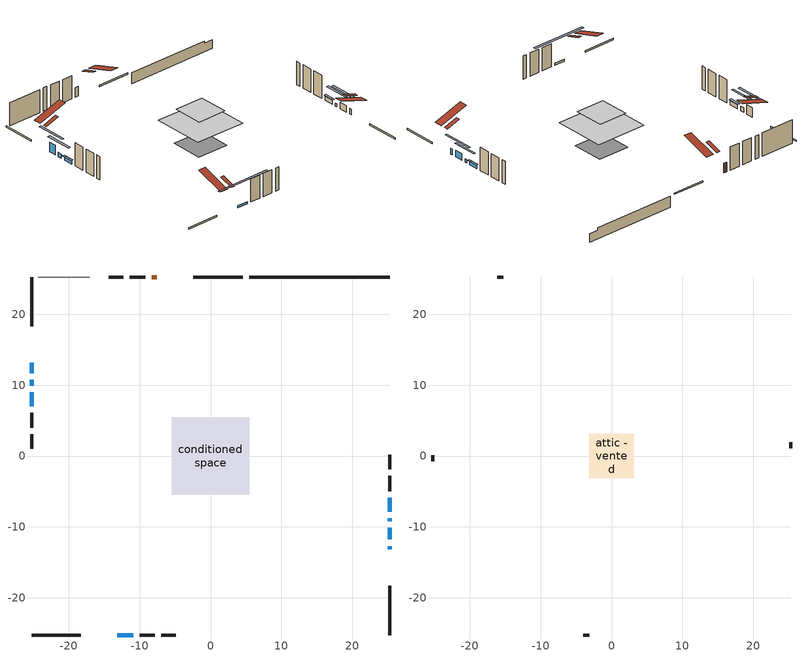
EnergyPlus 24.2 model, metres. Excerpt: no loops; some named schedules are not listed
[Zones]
conditioned space
 floor adiabatic (AdiabaticFloorConstruction): -5.46,-5.46 -5.46,5.46 5.46,5.46 5.46,-5.46 z3.05
 floor foundation (Slab1 construction): -3.41,-3.41 -3.41,3.41 3.41,3.41 3.41,-3.41 z-1.69
 wall outside (RimJoist1 construction): 4.52,25.26 -2.42,25.26 / -25.26,-25.26 -18.32,-25.26 / -25.26,25.26 -25.26,18.32 / 25.26,-25.26 25.26,-18.32 z0.61:0.91
 wall outside (AdiabaticWallConstruction 1): -7.58,25.26 -8.29,25.26 z0.61:2.64
 wall outside (AdiabaticWallConstruction): 25.26,-13.16 25.26,-12.7 z0.61:1.83; -13.16,-25.26 -10.92,-25.26 z0.61:1.04; 25.26,-11.77 25.26,-10.12 z0.61:1.95; 25.26,-9.19 25.26,-8.77 z0.61:1.25; -25.26,13.16 -25.26,11.69 z0.61:2.62; -25.26,10.76 -25.26,9.92 z0.61:1.51; 25.26,-7.84 25.26,-5.89 / -25.26,8.99 -25.26,7.03 z0.61:1.41
 wall outside (Wall1 construction): -9.22,25.26 -11.36,25.26 / -9.99,-25.26 -7.86,-25.26 / -25.26,6.11 -25.26,3.97 / 25.26,-4.96 25.26,-2.82 z0.61:5.49
 wall outside (Wall2 construction): -12.29,25.26 -14.32,25.26 / -6.93,-25.26 -4.89,-25.26 / -25.26,3.04 -25.26,1.01 / 25.26,-1.89 25.26,0.14 z0.61:5.49
 wall foundation (FoundationWall1 construction): 5.45,25.26,-1.69 5.45,25.26,0.61 23.27,25.26,0.61 23.27,25.26,0.12 25.26,25.26,0.12 25.26,25.26,-1.69
 wall adiabatic (Wall4 construction): -17.01,25.26 -24.33,25.26 z0.61:5.49
 window (WindowConstruction 6): 25.26,-13.16 25.26,-12.7 z0.61:1.83
 window (WindowConstruction 7): -13.16,-25.26 -10.92,-25.26 z0.61:1.04
 window (WindowConstruction): 25.26,-11.77 25.26,-10.12 z0.61:1.95
 window (WindowConstruction 1): 25.26,-9.19 25.26,-8.77 z0.61:1.24
 window (WindowConstruction 2): -25.26,13.16 -25.26,11.69 z0.61:2.62
 window (WindowConstruction 3): -25.26,10.76 -25.26,9.92 z0.61:1.51
 window (WindowConstruction 4): 25.26,-7.84 25.26,-5.89 z0.61:1.41
 window (WindowConstruction 5): -25.26,8.99 -25.26,7.03 z0.61:1.41
 door (Door): -7.58,25.26 -8.29,25.26 z0.61:2.64
 ceiling adiabatic (AdiabaticFloorConstruction): 5.46,-5.46 5.46,5.46 -5.46,5.46 -5.46,-5.46 z3.05
 roof outside (Roof2 construction): -6.65,25.26,5.49 -6.65,22.35,6.46 -5.88,22.35,6.46 -5.88,25.26,5.49; -14.09,-25.26,5.49 -14.09,-22.35,6.46 -14.85,-22.35,6.46 -14.85,-25.26,5.49; -25.26,14.09,5.49 -22.35,14.09,6.46 -22.35,14.85,6.46 -25.26,14.85,5.49; 25.26,-14.09,5.49 22.35,-14.09,6.46 22.35,-14.85,6.46 25.26,-14.85,5.49
attic - vented
 floor to conditioned space (Floor1 construction Reversed): -3.13,-3.13 -3.13,3.13 3.13,3.13 3.13,-3.13 z5.49
 wall outside (Wall3 construction): -15.25,25.26 -16.08,25.26 / -3.96,-25.26 -3.13,-25.26 / -25.26,0.08 -25.26,-0.76 / 25.26,1.07 25.26,1.91 z0.61:5.49
 roof outside (Roof1 construction): -4.96,25.26,5.49 -4.96,19.16,7.52 -3.35,19.16,7.52 -3.35,25.26,5.49; -15.78,-25.26,5.49 -15.78,-19.16,7.52 -17.39,-19.16,7.52 -17.39,-25.26,5.49; -25.26,15.78,5.49 -19.16,15.78,7.52 -19.16,17.39,7.52 -25.26,17.39,5.49; 25.26,-15.78,5.49 19.16,-15.78,7.52 19.16,-17.39,7.52 25.26,-17.39,5.49
shading: -6.06,-25.26 -18.02,-25.26 -18.02,-25.67 -6.06,-25.67 z5.9; 25.26,-7.69 25.26,-14.2 25.67,-14.2 25.67,-7.69 z4.37; 25.26,-6.34 25.26,-11.62 25.67,-11.62 25.67,-6.34 z3.67; -25.26,9.26 -25.26,15.59 -25.67,15.59 -25.67,9.26 z5.04; -25.26,7.49 -25.26,13.19 -25.67,13.19 -25.67,7.49 z3.94; 25.26,-5.68 25.26,-8.04 25.67,-8.04 25.67,-5.68 z1.61; -25.26,6.83 -25.26,9.19 -25.67,9.19 -25.67,6.83 z1.61
[Building]
Building 1: Terrain=Suburbs
[Site:Location]
Montreal Intl AP_QC: Latitude {deg}=45.47; Longitude {deg}=-73.74; Time Zone {hr}=-5; Elevation {m}=36; Keep Site Location Information=Yes
[Site:GroundTemperature:Shallow]
2.07863, -0.316383, -0.508184, 0.628371, 5.19101, 9.73239, 13.6695, 16.1636, 16.3755, 14.347, 10.5102, 6.10817
[Site:WaterMainsTemperature]
Calculation Method=Schedule; Temperature Schedule=mains temperature schedule
[Material] Roughness=Rough; Thermal Absorptance=0.9
Name | Thickness {m} | Conductivity {W/m-K} | Density {kg/m3} | Specific Heat {J/kg-K} | Solar Absorptance | Visible Absorptance
asphalt or fiberglass shingles | 0.00635 | 0.162714 | 1121.4 | 1465.45 | 0.4 | 0.4
ceiling loosefill ins | 0.0846667 | 0.0480833 | 16.02 | 1046.75 | 0.7 | 0.7
ceiling stud and cavity | 0.1397 | 0.0940014 | 65.682 | 1177.47 | 0.7 | 0.7
concrete 4.0 in. | 0.1016 | 1.803125 | 2242.8 | 837.4 | 0.7 | 0.7
concrete 8.0 in. | 0.2032 | 1.803125 | 2242.8 | 837.4 | 0.7 | 0.7
door material | 0.04445 | 0.053851 | 512.64 | 1214.23 | 0.7 | 0.7
exterior vertical ins | 0.0386422 | 0.029427 | 32.04 | 1214.23 | 0.7 | 0.7
floor covering | 0.0127 | 0.0433444 | 54.468 | 1339.84 | 0.6 | 0.6
floor rigid ins; wall rigid ins | 0.512978 | 0.029427 | 32.04 | 1214.23 | 0.7 | 0.7
floor stud and cavity | 0.1397 | 1.75129 | 37.0049 | 1207.88 | 0.7 | 0.7
furniture material conditioned space 1 | 0.1524 | 0.115458 | 640.8 | 1214.23 | 0.6 | 0.6
gypsum board | 0.0127 | 0.160291 | 801 | 837.4 | 0.6 | 0.6
gypsum board 1 | 0.0127 | 0.160291 | 801 | 837.4 | 0.7 | 0.7
osb sheathing 0.5 in. | 0.0127 | 0.115458 | 512.64 | 1214.23 | 0.7 | 0.7
osb sheathing 0.5 in. 1 | 0.0127 | 0.115458 | 512.64 | 1214.23 | 0.4 | 0.4
osb sheathing 0.75 in. | 0.01905 | 0.115458 | 512.64 | 1214.23 | 0.7 | 0.7
osb sheathing 2.0 in. | 0.0508 | 0.115458 | 512.64 | 1214.23 | 0.7 | 0.7
rim joist stud and cavity | 0.0508 | 0.035724 | 125.044 | 1163.47 | 0.6 | 0.6
roof rigid ins | 0.051816 | 0.029427 | 32.04 | 1214.23 | 0.7 | 0.7
roof stud and cavity | 0.2032 | 0.158782 | 78.34581 | 1123.46 | 0.7 | 0.7
wall stud and cavity | 0.1397 | 0.0941144 | 139.0536 | 1170.24 | 0.7 | 0.7
wall stud and cavity 1 | 0.1397 | 0.0949025 | 139.0536 | 1170.24 | 0.7 | 0.7
wall stud and cavity 2 | 0.0889 | 6.1454 | 50.32683 | 1063.81 | 0.6 | 0.6
wall stud and cavity 3 | 0.1397 | 0.0848044 | 139.0536 | 1170.24 | 0.7 | 0.7
wall stud and cavity 4 | 0.0889 | 0.380278 | 52.3479 | 1209.89 | 0.7 | 0.7
wall stud and cavity 5 | 0.0889 | 0.391764 | 83.0341 | 1211.67 | 0.7 | 0.7
wood siding | 0.0254 | 0.102417 | 544.68 | 1172.36 | 0.4 | 0.4
wood siding 1 | 0.00254 | 0.102417 | 544.68 | 1172.36 | 0.4 | 0.4
wood siding 2; wood siding 3; wood siding 4 | 0.0254 | 0.102417 | 544.68 | 1172.36 | 0.7 | 0.7
[WindowMaterial:SimpleGlazingSystem]
Name | U-Factor {W/m2-K} | Solar Heat Gain Coefficient
WindowMaterial | 3.071798 | 0.65
WindowMaterial 1 | 3.12801 | 0.54
WindowMaterial 2 | 3.10643 | 0.58
WindowMaterial 3 | 3.08259 | 0.63
WindowMaterial 4 | 3.08145 | 0.63
WindowMaterial 5 | 3.1212 | 0.61
WindowMaterial 6 | 3.11893 | 0.58
[Construction]
AdiabaticFloorConstruction: floor stud and cavity, floor rigid ins, osb sheathing 0.75 in., floor covering
AdiabaticWallConstruction: wood siding 3, wall rigid ins, wall stud and cavity 4, gypsum board
AdiabaticWallConstruction 1: wood siding 4, wall rigid ins, wall stud and cavity 4, gypsum board
Door: door material
Floor1 construction Reversed: gypsum board, ceiling stud and cavity, ceiling loosefill ins
FoundationWall1 construction: concrete 8.0 in., gypsum board 1
furniture construction conditioned space 1: furniture material conditioned space 1
PartitionWallConstruction: gypsum board, wall stud and cavity 5, gypsum board
RimJoist1 construction: wood siding 2, osb sheathing 2.0 in., rim joist stud and cavity
Roof1 construction: asphalt or fiberglass shingles
Roof2 construction: asphalt or fiberglass shingles, roof rigid ins, osb sheathing 0.75 in., roof stud and cavity, gypsum board
Slab1 construction: concrete 4.0 in.
Wall1 construction: wood siding, osb sheathing 0.5 in., wall stud and cavity, gypsum board
Wall2 construction: wood siding, osb sheathing 0.5 in., wall stud and cavity 1, gypsum board
Wall3 construction: wood siding 1, wall stud and cavity 2
Wall4 construction: osb sheathing 0.5 in. 1, wall stud and cavity 3, gypsum board
WindowConstruction: WindowMaterial
WindowConstruction 1: WindowMaterial 1
WindowConstruction 2: WindowMaterial 2
WindowConstruction 3: WindowMaterial 3
WindowConstruction 4; WindowConstruction 5: WindowMaterial 4
WindowConstruction 6: WindowMaterial 5
WindowConstruction 7: WindowMaterial 6
[Zone] Multiplier=1; Part of Total Floor Area=Yes
Name | Volume {m3}
attic - vented | 12.8908
conditioned space | 353.6
[Space]
Name | Zone | Volume {m3}
attic - vented 1 | attic - vented | 12.8908
conditioned space 1 | conditioned space | 353.6
[ZoneInfiltration:EffectiveLeakageArea]
infil attic - vented 1: Zone or Space=attic - vented 1; Schedule=Always On Discrete; Effective Air Leakage Area {cm2}=1564.4; Stack Coefficient=0.000480315; Wind Coefficient=1.48075e-05
[ZoneMixing]
whole house fan mix: Zone or Space=attic - vented; Schedule=Always On Continuous; Design Flow Rate Calculation Method=Flow/Zone; Design Flow Rate {m3/s}=0; Source Zone or Space=conditioned space
[SurfaceProperty:ExposedFoundationPerimeter]
Slab1: Exposed Perimeter Calculation Method=TotalExposedPerimeter; Total Exposed Perimeter {m}=19.809
[InternalMass] Zone or ZoneList=conditioned space; Space or SpaceList=conditioned space 1
Name | Construction | Surface Area {m2}
furniture mass conditioned space 1 | furniture construction conditioned space 1 | 66.1997
partition wall mass | PartitionWallConstruction | 165.499
[Lights]
interior lighting: Zone or ZoneList or Space or SpaceList=conditioned space 1; Schedule=interior lighting schedule; Design Level Calculation Method=LightingLevel; Lighting Level {W}=343.2; Return Air Fraction=0; Fraction Radiant=0.6; Fraction Visible=0.2; Fraction Replaceable=1
[People]
occupants: Zone or ZoneList or Space or SpaceList=conditioned space 1; Number of People Schedule=occupants schedule; Number of People Calculation Method=People; Number of People=3; Fraction Radiant=0.314171; Sensible Heat Fraction=0.56303; Activity Level Schedule=occupants activity schedule; Carbon Dioxide Generation Rate {m3/s-W}=0; Enable ASHRAE 55 Comfort Warnings=No; Mean Radiant Temperature Calculation Type=EnclosureAveraged
[ElectricEquipment] Zone or ZoneList or Space or SpaceList=conditioned space 1; Design Level Calculation Method=EquipmentLevel
Name | Schedule | Design Level {W} | Fraction Latent | Fraction Radiant | Fraction Lost
clothes dryer | clothes dryer schedule | 140.772 | 0.015 | 0.081 | 0.85
clothes washer | clothes washer schedule | 32.1985 | 0.03 | 0.162 | 0.7
cooking range | cooking range schedule | 208.969 | 0.08 | 0.432 | 0.2
dishwasher | dishwasher schedule | 66.8632 | 0.3 | 0.18 | 0.4
fridge | fridge schedule | 72.9452 | 0 | 0.6 | 0
mech vent bath fan 0 | mech vent bath fan 0 schedule | 50.2 | 0 | 0 | 1
mech vent house fan | mech vent house fan schedule | 0.95 | 0 | 0 | 1
mech vent house fan cfis | mech vent house fan cfis schedule | 0 | 0 | 0 | 0
mech vent range fan 0 | mech vent range fan 0 schedule | 57 | 0 | 0 | 1
misc plug loads | misc plug loads schedule | 494.7 | 0.045 | 0.513 | 0.1
whole house fan | Always On Discrete | 0 | 0 | 0 | 1
[OtherEquipment] Zone or ZoneList or Space or SpaceList=conditioned space 1; Design Level Calculation Method=EquipmentLevel
Name | Fuel Type | Schedule | Design Level {W} | Fraction Latent | Fraction Radiant | Fraction Lost
clothes dryer 1 | Electricity | clothes dryer schedule | 0 | 0.015 | 0.081 | 0.85
cooking range 1 | Electricity | cooking range schedule | 0 | 0.08 | 0.432 | 0.2
general water use latent | None | general water use schedule | 59.3978 | 1 | 0 | 0
general water use sensible | None | general water use schedule | -58.539 | 0 | 0.6 | 0
mech vent house fan latent load | None | Always On Discrete | 0 | 1 | 0 | 0
mech vent house fan sensible load | None | Always On Discrete | 0 | 0 | 0 | 0
water heater energy adjustment1 | Electricity | Always On Discrete | 0.01 | 0 | 0 | 1
[ZoneInfiltration:DesignFlowRate] Zone or ZoneList or Space or SpaceList=conditioned space 1; Schedule=Always On Discrete; Design Flow Rate Calculation Method=Flow/Zone; Design Flow Rate {m3/s}=0
infil flow; natural vent flow; whole house fan flow
[ZoneControl:Thermostat]
conditioned space Thermostat: Zone or ZoneList=conditioned space; Control Type Schedule=conditioned space Thermostat Schedule; Control 1=conditioned space temperature setpoint; Temperature Difference Between Cutout And Setpoint {deltaC}=0
[ZoneHVAC:Baseboard:Convective:Electric]
electric baseboard: Availability Schedule=Always On Discrete; Heating Design Capacity {W}=8589.03; Efficiency=1
[Zone equipment]
conditioned space: electric baseboard
[Foundation:Kiva]
Foundation Kiva 1: Initial Indoor Air Temperature {C}=18; Wall Height Above Grade {m}=0.609996; Wall Depth Below Slab {m}=0.2032; Custom Block Material Name 1=exterior vertical ins; Custom Block Depth 1 {m}=2.29999; Custom Block X Position 1 {m}=0.2159; Custom Block Z Position 1 {m}=0
[Foundation:Kiva:Settings]
Soil Conductivity {W/m-K}=0.849921; Soil Density {kg/m3}=1842.3; Soil Specific Heat {J/kg-K}=418.7; Ground Solar Absorptivity=0.9; Ground Thermal Absorptivity=0.9; Ground Surface Roughness {m}=0.03; Far-Field Width {m}=40; Deep-Ground Boundary Condition=ZeroFlux; Deep-Ground Depth {m}=40; Minimum Cell Dimension {m}=0.2; Maximum Cell Growth Coefficient=3; Simulation Timestep=Timestep
[Exterior:Lights]
exterior lighting: Schedule=exterior lighting schedule; Design Level {W}=75.6
[EnergyManagementSystem:GlobalVariable]
infil_program_Qfan
infil_program_Qinf
natural_vent_program_Qnv
natural_vent_program_Qwhf
[EnergyManagementSystem:Sensor]
Name | Output:Variable or Output:Meter Index Key | Output:Variable or Output:Meter
airflow_gain | infil flow | Infiltration Sensible Heat Gain Energy
airflow_gain_1 | natural vent flow | Infiltration Sensible Heat Gain Energy
airflow_gain_2 | whole house fan flow | Infiltration Sensible Heat Gain Energy
airflow_loss | infil flow | Infiltration Sensible Heat Loss Energy
airflow_loss_1 | natural vent flow | Infiltration Sensible Heat Loss Energy
airflow_loss_2 | whole house fan flow | Infiltration Sensible Heat Loss Energy
clg_load_cond |  | Cooling:EnergyTransfer:Zone:CONDITIONED SPACE
clg_sp_s; clg_sp_s_1 | cooling setpoint | Schedule Value
clothes_dryer_exhaust_0_sch_s | clothes dryer exhaust 0 schedule | Schedule Value
conditioned_space_clg_unmet_s | conditioned space | Zone Cooling Setpoint Not Met Time
conditioned_space_htg_unmet_s | conditioned space | Zone Heating Setpoint Not Met Time
cool_season | cooling season schedule | Schedule Value
fridge_tin_s | conditioned space | Zone Mean Air Temperature
htg_load_cond |  | Heating:EnergyTransfer:Zone:CONDITIONED SPACE
htg_sp_s; htg_sp_s_1 | heating setpoint | Schedule Value
ig_ee_conv | clothes dryer | Electric Equipment Convective Heating Energy
ig_ee_conv_2 | cooking range | Electric Equipment Convective Heating Energy
ig_ee_conv_4 | fridge | Electric Equipment Convective Heating Energy
ig_ee_conv_5 | misc plug loads | Electric Equipment Convective Heating Energy
ig_ee_conv_6 | whole house fan | Electric Equipment Convective Heating Energy
ig_ee_rad | clothes dryer | Electric Equipment Radiant Heating Energy
ig_ee_rad_2 | cooking range | Electric Equipment Radiant Heating Energy
ig_ee_rad_4 | fridge | Electric Equipment Radiant Heating Energy
ig_ee_rad_5 | misc plug loads | Electric Equipment Radiant Heating Energy
ig_ee_rad_6 | whole house fan | Electric Equipment Radiant Heating Energy
ig_lgt_conv | interior lighting | Lights Convective Heating Energy
ig_lgt_rad | interior lighting | Lights Radiant Heating Energy
ig_lgt_vis | interior lighting | Lights Visible Radiation Heating Energy
ig_oe_conv | clothes dryer 1 | Other Equipment Convective Heating Energy
ig_oe_conv_1 | cooking range 1 | Other Equipment Convective Heating Energy
ig_oe_conv_2 | general water use latent | Other Equipment Convective Heating Energy
ig_oe_conv_3 | general water use sensible | Other Equipment Convective Heating Energy
ig_oe_conv_4 | water heater energy adjustment1 | Other Equipment Convective Heating Energy
ig_oe_rad | clothes dryer 1 | Other Equipment Radiant Heating Energy
ig_oe_rad_1 | cooking range 1 | Other Equipment Radiant Heating Energy
ig_oe_rad_2 | general water use latent | Other Equipment Radiant Heating Energy
ig_oe_rad_3 | general water use sensible | Other Equipment Radiant Heating Energy
ig_oe_rad_4 | water heater energy adjustment1 | Other Equipment Radiant Heating Energy
ig_ppl_conv | occupants | People Convective Heating Energy
ig_ppl_rad | occupants | People Radiant Heating Energy
im_conv | furniture mass conditioned space 1 | Surface Inside Face Convection Heat Gain Energy
im_conv_1 | partition wall mass | Surface Inside Face Convection Heat Gain Energy
im_ig | furniture mass conditioned space 1 | Surface Inside Face Internal Gains Radiation Heat Gain Energy
im_ig_1 | partition wall mass | Surface Inside Face Internal Gains Radiation Heat Gain Energy
im_lgt | furniture mass conditioned space 1 | Surface Inside Face Lights Radiation Heat Gain Energy
im_lgt_1 | partition wall mass | Surface Inside Face Lights Radiation Heat Gain Energy
im_sol | furniture mass conditioned space 1 | Surface Inside Face Solar Radiation Heat Gain Energy
im_sol_1 | partition wall mass | Surface Inside Face Solar Radiation Heat Gain Energy
im_surf | furniture mass conditioned space 1 | Surface Inside Face Net Surface Thermal Radiation Heat Gain Energy
im_surf_1 | partition wall mass | Surface Inside Face Net Surface Thermal Radiation Heat Gain Energy
mech_vent_bath_fan_0_sch_s | mech vent bath fan 0 schedule | Schedule Value
mech_vent_range_fan_0_sch_s | mech vent range fan 0 schedule | Schedule Value
mv_conv | mech vent bath fan 0 | Electric Equipment Convective Heating Energy
mv_conv_1 | mech vent house fan | Electric Equipment Convective Heating Energy
mv_conv_2 | mech vent house fan cfis | Electric Equipment Convective Heating Energy
mv_conv_3 | mech vent range fan 0 | Electric Equipment Convective Heating Energy
mv_conv_4 | mech vent house fan latent load | Other Equipment Convective Heating Energy
mv_conv_5 | mech vent house fan sensible load | Other Equipment Convective Heating Energy
mv_rad | mech vent bath fan 0 | Electric Equipment Radiant Heating Energy
mv_rad_1 | mech vent house fan | Electric Equipment Radiant Heating Energy
mv_rad_2 | mech vent house fan cfis | Electric Equipment Radiant Heating Energy
mv_rad_3 | mech vent range fan 0 | Electric Equipment Radiant Heating Energy
mv_rad_4 | mech vent house fan latent load | Other Equipment Radiant Heating Energy
mv_rad_5 | mech vent house fan sensible load | Other Equipment Radiant Heating Energy
natural_vent_s | natural vent schedule | Schedule Value
out_pb_s |  | Site Outdoor Air Barometric Pressure
out_wt_s |  | Site Outdoor Air Humidity Ratio
site_vw_s |  | Site Wind Speed
ss_back_out | Window1 | Surface Window Shortwave from Zone Back Out Window Heat Transfer Rate
ss_back_out_1 | Window11 | Surface Window Shortwave from Zone Back Out Window Heat Transfer Rate
ss_back_out_2 | Window2 | Surface Window Shortwave from Zone Back Out Window Heat Transfer Rate
ss_back_out_3 | Window4 | Surface Window Shortwave from Zone Back Out Window Heat Transfer Rate
ss_back_out_4 | Window5 | Surface Window Shortwave from Zone Back Out Window Heat Transfer Rate
ss_back_out_5 | Window6 | Surface Window Shortwave from Zone Back Out Window Heat Transfer Rate
ss_back_out_6 | Window7 | Surface Window Shortwave from Zone Back Out Window Heat Transfer Rate
ss_back_out_7 | Window9 | Surface Window Shortwave from Zone Back Out Window Heat Transfer Rate
ss_conv | Door1 | Surface Inside Face Convection Heat Gain Energy
ss_conv_1 | Window1 | Surface Inside Face Convection Heat Gain Energy
ss_conv_2 | Window11 | Surface Inside Face Convection Heat Gain Energy
ss_conv_3 | Window2 | Surface Inside Face Convection Heat Gain Energy
ss_conv_4 | Window4 | Surface Inside Face Convection Heat Gain Energy
ss_conv_5 | Window5 | Surface Inside Face Convection Heat Gain Energy
ss_conv_6 | Window6 | Surface Inside Face Convection Heat Gain Energy
ss_conv_7 | Window7 | Surface Inside Face Convection Heat Gain Energy
ss_conv_8 | Window9 | Surface Inside Face Convection Heat Gain Energy
ss_ig | Door1 | Surface Inside Face Internal Gains Radiation Heat Gain Energy
ss_ig_1 | Window1 | Surface Inside Face Internal Gains Radiation Heat Gain Energy
ss_ig_2 | Window11 | Surface Inside Face Internal Gains Radiation Heat Gain Energy
ss_ig_3 | Window2 | Surface Inside Face Internal Gains Radiation Heat Gain Energy
ss_ig_4 | Window4 | Surface Inside Face Internal Gains Radiation Heat Gain Energy
ss_ig_5 | Window5 | Surface Inside Face Internal Gains Radiation Heat Gain Energy
ss_ig_6 | Window6 | Surface Inside Face Internal Gains Radiation Heat Gain Energy
ss_ig_7 | Window7 | Surface Inside Face Internal Gains Radiation Heat Gain Energy
ss_ig_8 | Window9 | Surface Inside Face Internal Gains Radiation Heat Gain Energy
ss_lgt | Door1 | Surface Inside Face Lights Radiation Heat Gain Energy
ss_sol | Door1 | Surface Inside Face Solar Radiation Heat Gain Energy
ss_surf | Door1 | Surface Inside Face Net Surface Thermal Radiation Heat Gain Energy
ss_surf_1 | Window1 | Surface Inside Face Net Surface Thermal Radiation Heat Gain Energy
ss_surf_2 | Window11 | Surface Inside Face Net Surface Thermal Radiation Heat Gain Energy
ss_surf_3 | Window2 | Surface Inside Face Net Surface Thermal Radiation Heat Gain Energy
ss_surf_4 | Window4 | Surface Inside Face Net Surface Thermal Radiation Heat Gain Energy
ss_surf_5 | Window5 | Surface Inside Face Net Surface Thermal Radiation Heat Gain Energy
ss_surf_6 | Window6 | Surface Inside Face Net Surface Thermal Radiation Heat Gain Energy
ss_surf_7 | Window7 | Surface Inside Face Net Surface Thermal Radiation Heat Gain Energy
ss_surf_8 | Window9 | Surface Inside Face Net Surface Thermal Radiation Heat Gain Energy
ss_trans_in | Window1 | Surface Window Transmitted Solar Radiation Rate
ss_trans_in_1 | Window11 | Surface Window Transmitted Solar Radiation Rate
ss_trans_in_2 | Window2 | Surface Window Transmitted Solar Radiation Rate
ss_trans_in_3 | Window4 | Surface Window Transmitted Solar Radiation Rate
ss_trans_in_4 | Window5 | Surface Window Transmitted Solar Radiation Rate
ss_trans_in_5 | Window6 | Surface Window Transmitted Solar Radiation Rate
ss_trans_in_6 | Window7 | Surface Window Transmitted Solar Radiation Rate
ss_trans_in_7 | Window9 | Surface Window Transmitted Solar Radiation Rate
ss_trans_out | Window1 | Surface Inside Face Initial Transmitted Diffuse Transmitted Out Window Solar Radiation Rate
ss_trans_out_1 | Window11 | Surface Inside Face Initial Transmitted Diffuse Transmitted Out Window Solar Radiation Rate
ss_trans_out_2 | Window2 | Surface Inside Face Initial Transmitted Diffuse Transmitted Out Window Solar Radiation Rate
ss_trans_out_3 | Window4 | Surface Inside Face Initial Transmitted Diffuse Transmitted Out Window Solar Radiation Rate
ss_trans_out_4 | Window5 | Surface Inside Face Initial Transmitted Diffuse Transmitted Out Window Solar Radiation Rate
ss_trans_out_5 | Window6 | Surface Inside Face Initial Transmitted Diffuse Transmitted Out Window Solar Radiation Rate
ss_trans_out_6 | Window7 | Surface Inside Face Initial Transmitted Diffuse Transmitted Out Window Solar Radiation Rate
ss_trans_out_7 | Window9 | Surface Inside Face Initial Transmitted Diffuse Transmitted Out Window Solar Radiation Rate
s_conv | Floor1 | Surface Inside Face Convection Heat Gain Energy
s_conv_1 | FoundationWall1 | Surface Inside Face Convection Heat Gain Energy
s_conv_10 | Roof2:270 | Surface Inside Face Convection Heat Gain Energy
s_conv_11 | Roof2:90 | Surface Inside Face Convection Heat Gain Energy
s_conv_12 | Slab1 | Surface Inside Face Convection Heat Gain Energy
s_conv_13 | Wall1:0 | Surface Inside Face Convection Heat Gain Energy
s_conv_14 | Wall1:180 | Surface Inside Face Convection Heat Gain Energy
s_conv_15 | Wall1:270 | Surface Inside Face Convection Heat Gain Energy
s_conv_16 | Wall1:90 | Surface Inside Face Convection Heat Gain Energy
s_conv_17 | Wall2:0 | Surface Inside Face Convection Heat Gain Energy
s_conv_18 | Wall2:180 | Surface Inside Face Convection Heat Gain Energy
s_conv_19 | Wall2:270 | Surface Inside Face Convection Heat Gain Energy
s_conv_2 | inferred conditioned ceiling | Surface Inside Face Convection Heat Gain Energy
s_conv_20 | Wall2:90 | Surface Inside Face Convection Heat Gain Energy
s_conv_21 | Wall4 | Surface Inside Face Convection Heat Gain Energy
s_conv_3 | inferred conditioned floor | Surface Inside Face Convection Heat Gain Energy
s_conv_4 | RimJoist1:0 | Surface Inside Face Convection Heat Gain Energy
s_conv_5 | RimJoist1:180 | Surface Inside Face Convection Heat Gain Energy
s_conv_6 | RimJoist1:270 | Surface Inside Face Convection Heat Gain Energy
s_conv_7 | RimJoist1:90 | Surface Inside Face Convection Heat Gain Energy
s_conv_8 | Roof2:0 | Surface Inside Face Convection Heat Gain Energy
s_conv_9 | Roof2:180 | Surface Inside Face Convection Heat Gain Energy
s_ig | Floor1 | Surface Inside Face Internal Gains Radiation Heat Gain Energy
s_ig_1 | FoundationWall1 | Surface Inside Face Internal Gains Radiation Heat Gain Energy
s_ig_10 | Roof2:270 | Surface Inside Face Internal Gains Radiation Heat Gain Energy
s_ig_11 | Roof2:90 | Surface Inside Face Internal Gains Radiation Heat Gain Energy
s_ig_12 | Slab1 | Surface Inside Face Internal Gains Radiation Heat Gain Energy
